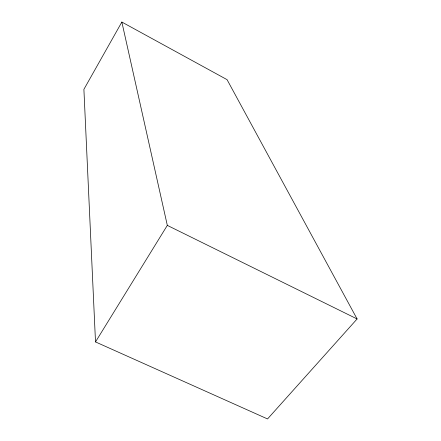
<?xml version="1.0" encoding="UTF-8"?>
<svg xmlns="http://www.w3.org/2000/svg" width="441" height="441" viewBox="0 0 441 441"><rect width="100%" height="100%" fill="white"/><g stroke="black" fill="none" stroke-linecap="round" stroke-linejoin="round"><path stroke-width="0.66" d="M121.854 22.05L83.895 89.347L95.504 341.929L267.544 418.95L357.105 318.959L227.054 79.65L121.854 22.05L167.321 225.384L95.504 341.929M167.321 225.384L357.105 318.959"/></g></svg>
